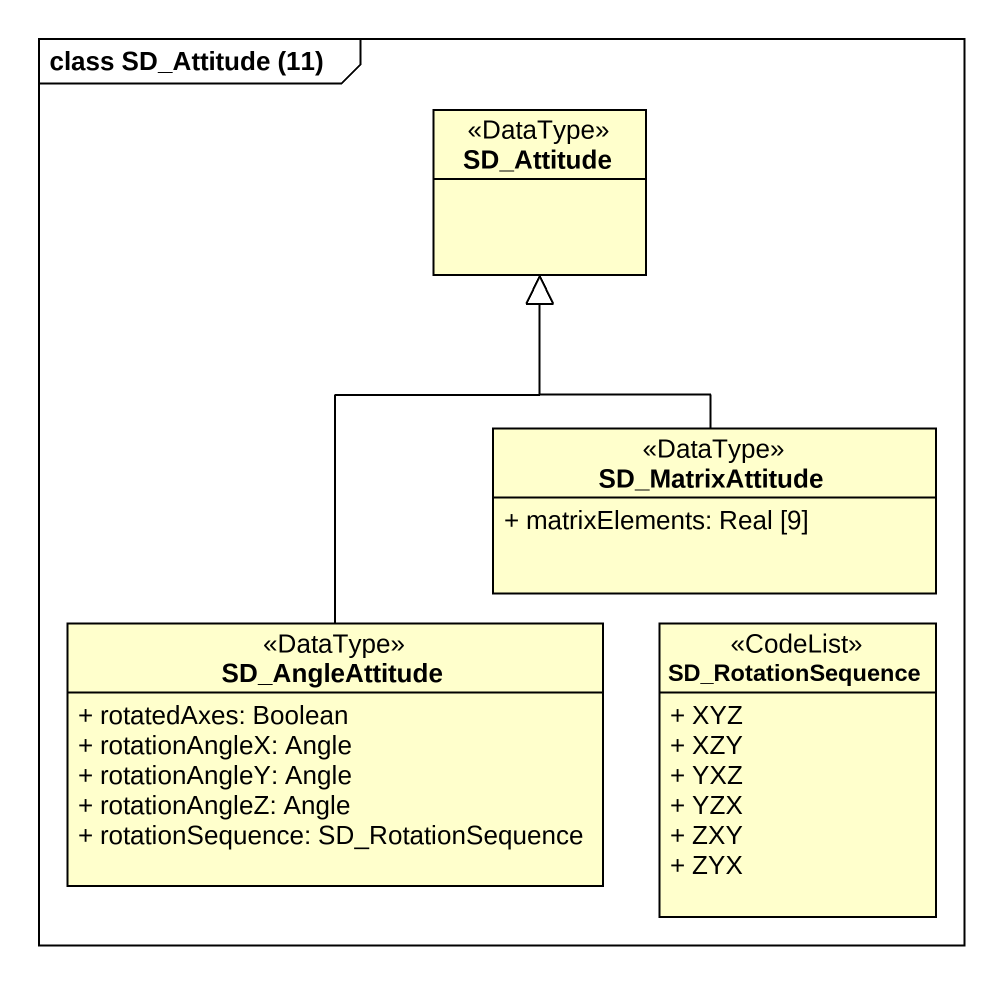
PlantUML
@startuml
mainframe class SD_Attitude (11)
hide circle
hide empty members
skinparam classAttributeIconSize 0
class SD_Attitude <<DataType>>
class SD_MatrixAttitude <<DataType>> {
  + matrixElements: Real [9]
}
class SD_AngleAttitude <<DataType>> {
  + rotatedAxes: Boolean
  + rotationAngleX: Angle
  + rotationAngleY: Angle
  + rotationAngleZ: Angle
  + rotationSequence: SD_RotationSequence
}
class SD_RotationSequence <<CodeList>> {
  + XYZ
  + XZY
  + YXZ
  + YZX
  + ZXY
  + ZYX
}
SD_MatrixAttitude -up-|> SD_Attitude
SD_AngleAttitude -up-|> SD_Attitude
@enduml
